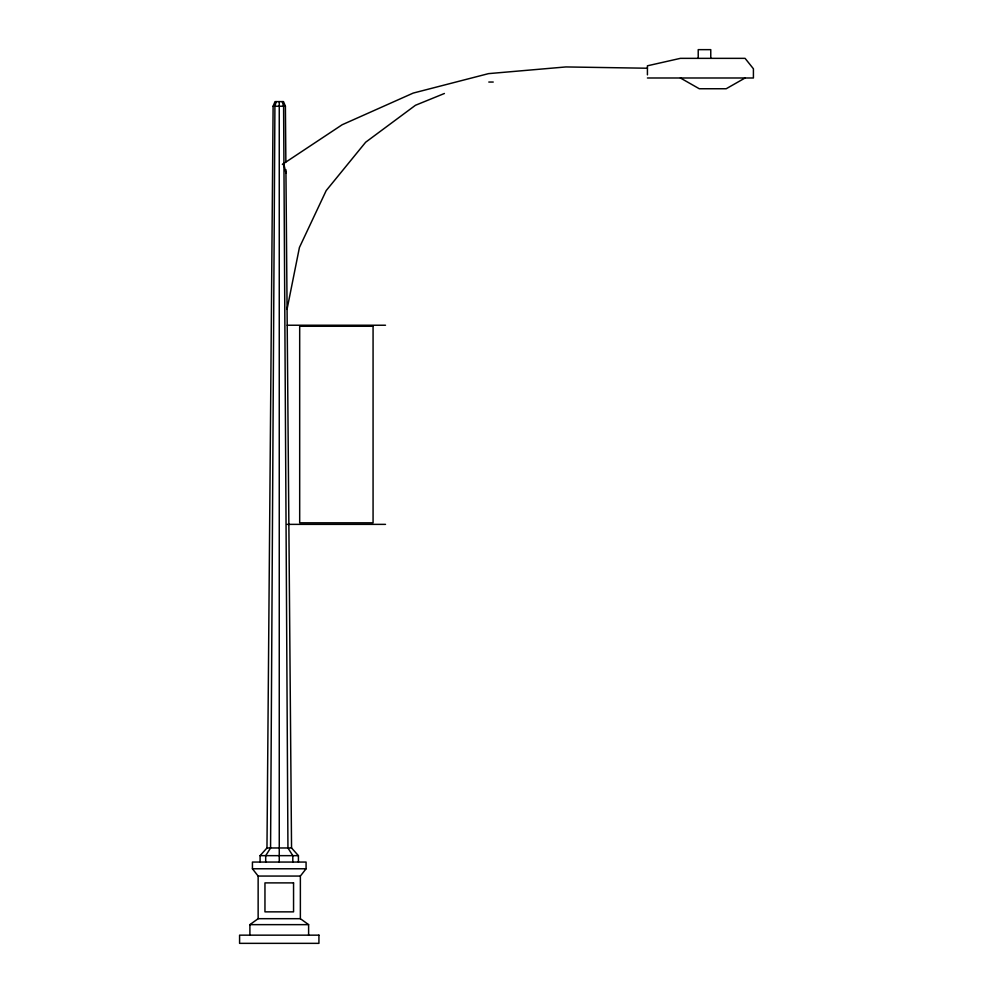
<?xml version="1.0" encoding="UTF-8"?>
<svg xmlns="http://www.w3.org/2000/svg" width="993" height="993" viewBox="0 0 993 993"><rect width="100%" height="100%" fill="white"/><g stroke="black" fill="none" stroke-linecap="round" stroke-linejoin="round"><path stroke-width="1.49" d="M260.092 862.061L260.092 855.656L266.968 847.972L273.112 106.214L275.024 101.609L283.489 101.609L285.401 106.214L285.86 161.958M287.027 309.382L299.427 247.48L326.188 190.606L365.66 142.222L415.446 105.283L444.405 93.491M276.265 101.609L274.912 106.214L270.568 847.972L265.702 855.656L265.702 862.061M308.612 935.158L308.612 924.644L300.37 918.686L300.37 876.062L306.08 868.776L306.08 862.061L252.433 862.061L252.433 868.776L258.143 876.062L258.143 918.686L249.901 924.644L249.901 935.158M745.085 77.988L726.193 88.749L699.283 88.749L680.391 77.988M647.424 77.988L753.414 77.988L753.414 68.778L745.085 58.351L680.391 58.351L647.424 65.799L647.424 74.872M488.792 82.047L493.236 82.047M273.112 106.214L285.401 106.214M287.225 325.232L385.507 325.232M287.225 524.366L385.507 524.366M266.968 847.972L291.545 847.972L298.421 855.656L298.421 862.061M260.092 855.656L298.421 855.656M252.433 868.776L306.08 868.776M258.143 876.062L300.37 876.062M258.143 918.686L300.37 918.686M249.901 924.644L308.612 924.644M647.424 68.232L565.898 66.941L488.531 73.631L413.212 93.081L342.163 124.746L282.409 164.379L283.948 164.677L285.947 173.08M282.248 101.609L283.601 106.214L287.945 847.972L292.811 855.656L292.811 862.061M285.922 169.704L291.545 847.972M710.765 58.351L710.765 49.65L698.216 49.65L698.216 58.351M279.256 101.609L279.256 862.061M373.07 326.263L299.687 326.263L299.687 522.827L373.07 522.827L373.07 326.263M293.556 882.889L264.957 882.889L264.957 911.859L293.556 911.859L293.556 882.889M318.927 935.158L239.586 935.158L239.586 943.35L318.927 943.35L318.927 935.158"/></g></svg>
